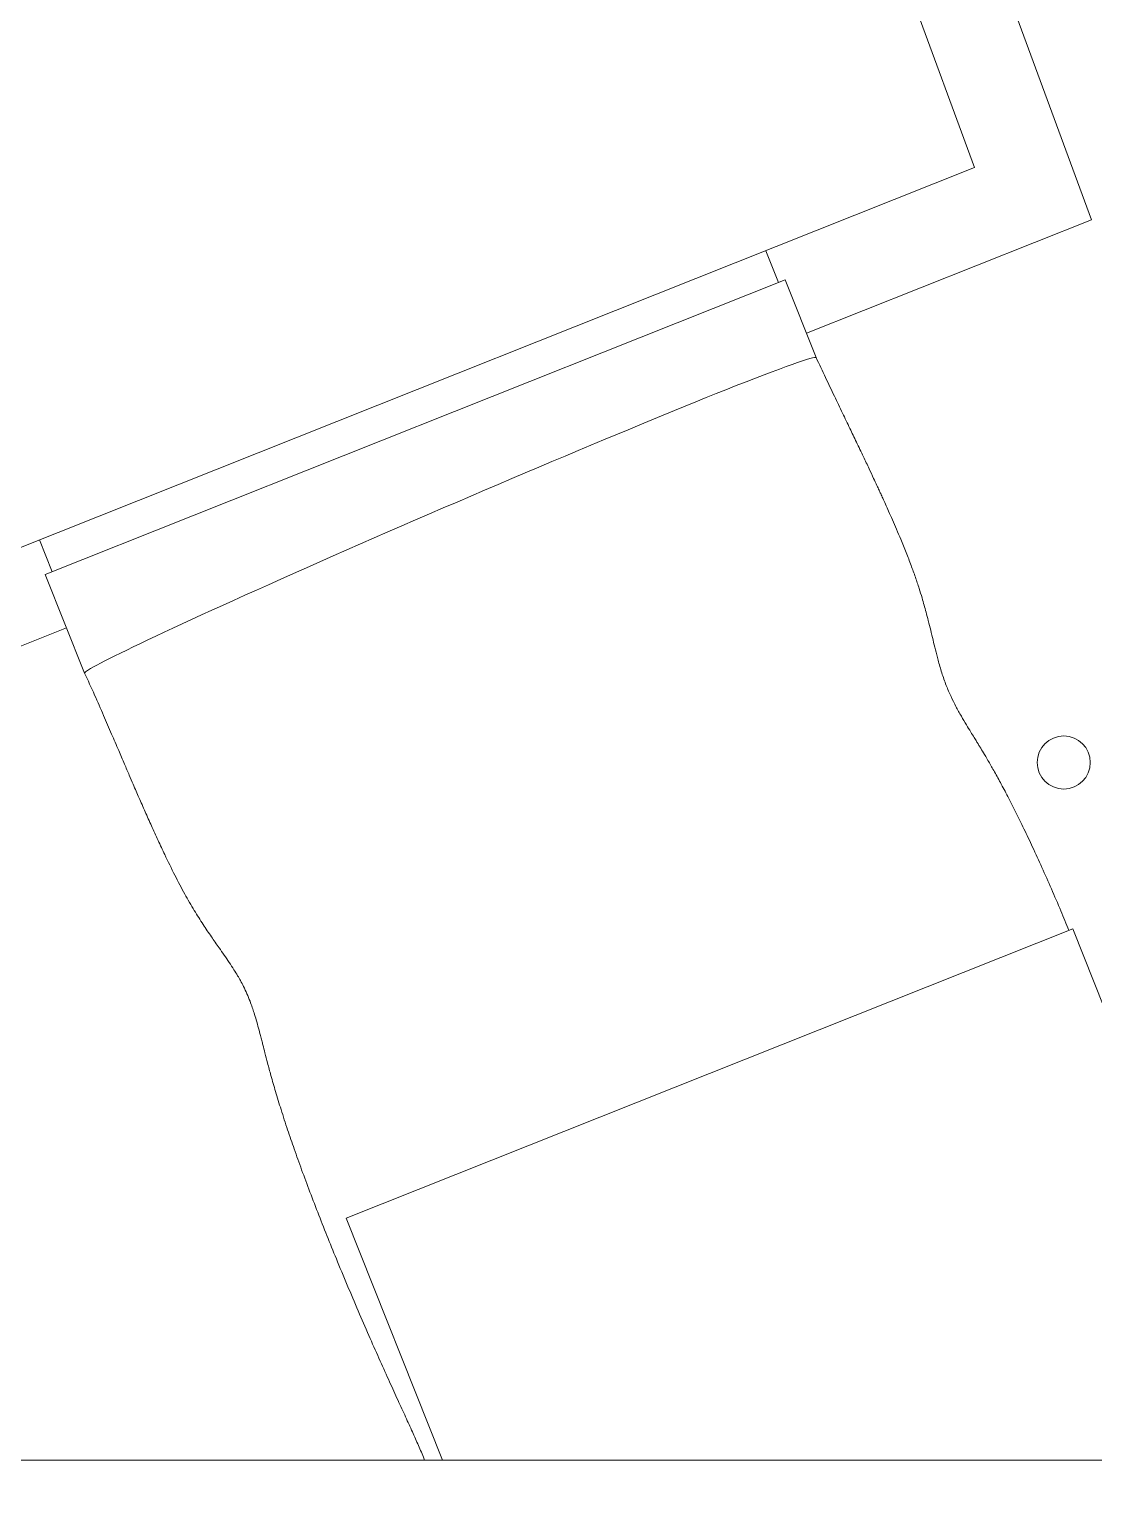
# Model space of a CAD drawing. Extents: x -2187 to 96136, y -11110 to 52208.
# Drawn here: x 31438 to 31880, y 18704 to 19308 of the extents above; entities that cross this region are included whole.
import ezdxf

# ---------------------------------------------------------------- set-up
doc = ezdxf.new("R2010")
doc.units = 0
doc.header["$LTSCALE"] = 1000
doc.header["$MEASUREMENT"] = 0
doc.linetypes.add('ACAD_ISO02W100', pattern=[15, 12, -3])
doc.layers.add('洗衣房设备', color=4, linetype='Continuous')
doc.styles.add('HZHT', font='hztxt_e.shx', dxfattribs={"width": 1.5, "bigfont": 'hztxt.shx'})
doc.dimstyles.new('75', dxfattribs={"dimscale": 100, "dimtxt": 3, "dimasz": 1, "dimexe": 1, "dimexo": 1, "dimgap": 0.2, "dimtad": 1, "dimdec": 0, "dimrnd": 10, "dimzin": 0, "dimdsep": 46, "dimtxsty": 'HZHT', "dimblk1": 'ARCHTICK', "dimblk2": 'ARCHTICK', "dimsah": 1, "dimcen": 1, "dimdle": 0.5, "dimclrd": 1, "dimclre": 1, "dimadec": 0, "dimazin": 0, "dimtfac": 1, "dimtdec": 0, "dimtix": 1, "dimtmove": 2, "dimatfit": 3, "dimfxl": 0, "dimtolj": 1, "dimtzin": 0, "dimarcsym": 0})

# ---------------------------------------------------------------- blocks, each defined once
blk = doc.blocks.new('_ArchTick')
at = {"color": 0, "linetype": 'ByBlock', "const_width": 0.4}
blk.add_lwpolyline([(-0.5, -0.5), (0.5, 0.5)], dxfattribs=at)

msp = doc.modelspace()

# ---------------------------------------------------------------- linework, layer by layer
at = {"color": 7, "linetype": 'Continuous', "lineweight": 15}
for p, q in [((31801.49, 19438.994), (31878.54, 19229.348)), ((31830.109, 19250.967), (31770.631, 19412.804)), ((31434.078, 19093.293), (31830.109, 19250.967)), ((31878.54, 19229.348), (31760.476, 19182.342)), ((31748.86, 19203.41), (31743.633, 19216.537)), ((31751.647, 19204.52), (31691.941, 19180.749)), ((31764.498, 19172.242), (31751.647, 19204.52)), ((31691.941, 19180.749), (31445.053, 19082.454)), ((31442.614, 19096.691), (31447.84, 19083.563)), ((31445.053, 19082.454), (31461.345, 19041.533)), ((31453.882, 19060.276), (31411.874, 19043.551)), ((31569.776, 18815.707), (31870.794, 18935.558)), ((31958.41, 18715.501), (31870.794, 18935.558)), ((31569.776, 18815.707), (31609.673, 18715.501)), ((32315.097, 18715.501), (31315.097, 18715.501))]:
    msp.add_line(p, q, dxfattribs=at)
msp.add_circle((31867.097, 19004.501), 11, dxfattribs=at)
for start_param, end_param in [(-0.0006808, 0.7077863), (0.7077863, 3.1430845)]:
    msp.add_ellipse((31612.921, 19106.888), major_axis=(151.575, 65.357), ratio=0.0241359, start_param=start_param, end_param=end_param, dxfattribs=at)
for points, knots in [([(31869.259, 18934.947), (31868.143, 18937.644), (31865.765, 18943.389), (31862.019, 18952.081), (31858.129, 18960.885), (31854.335, 18969.194), (31850.745, 18976.795), (31847.307, 18983.811), (31844.043, 18990.21), (31840.956, 18996.013), (31838.208, 19000.975), (31835.865, 19005.059), (31833.95, 19008.296), (31832.578, 19010.568), (31831.634, 19012.118), (31830.861, 19013.383), (31829.853, 19015.026), (31828.443, 19017.328), (31826.653, 19020.277), (31824.576, 19023.792), (31822.419, 19027.668), (31820.275, 19031.949), (31818.286, 19036.585), (31816.519, 19041.62), (31815.089, 19046.594), (31813.93, 19051.147), (31812.932, 19055.274), (31811.965, 19059.291), (31811.01, 19063.139), (31810.105, 19066.607), (31809.246, 19069.734), (31808.298, 19073.006), (31807.111, 19076.852), (31805.606, 19081.361), (31803.81, 19086.305), (31801.771, 19091.567), (31799.739, 19096.546), (31797.818, 19101.09), (31796.149, 19104.942), (31794.617, 19108.412), (31793.289, 19111.378), (31792.184, 19113.816), (31791.312, 19115.728), (31790.507, 19117.482), (31789.537, 19119.584), (31788.161, 19122.542), (31786.294, 19126.521), (31783.913, 19131.544), (31781.243, 19137.127), (31778.349, 19143.151), (31775.299, 19149.489), (31771.93, 19156.506), (31768.265, 19164.189), (31765.786, 19169.489), (31764.494, 19172.25)], [0, 0, 0, 0, 0.0336706, 0.0717341, 0.1091639, 0.1444822, 0.1766496, 0.2055024, 0.2339304, 0.2591671, 0.2817717, 0.3007982, 0.316064, 0.3275596, 0.3327306, 0.3372735, 0.3445054, 0.3548255, 0.368208, 0.3842657, 0.4020483, 0.4195491, 0.4391441, 0.4604063, 0.4813714, 0.4983408, 0.5142391, 0.5300054, 0.545681, 0.5596452, 0.5710842, 0.5828667, 0.5986487, 0.6172192, 0.6373397, 0.6589107, 0.6818574, 0.6989467, 0.7154201, 0.7299704, 0.7424403, 0.7527087, 0.7606868, 0.7665435, 0.7747982, 0.7873, 0.8041429, 0.8254198, 0.8512109, 0.8751314, 0.901985, 0.931763, 0.9644429, 1, 1, 1, 1]), ([(31461.348, 19041.525), (31462.73, 19038.511), (31465.397, 19032.692), (31469.098, 19024.24), (31472.414, 19016.563), (31475.286, 19009.854), (31477.72, 19004.167), (31479.717, 18999.511), (31481.325, 18995.78), (31482.663, 18992.69), (31483.885, 18989.884), (31485.138, 18987.02), (31486.853, 18983.125), (31489.059, 18978.179), (31491.749, 18972.27), (31494.949, 18965.428), (31498.589, 18957.97), (31502.647, 18950.23), (31506.597, 18943.426), (31510.313, 18937.554), (31513.763, 18932.436), (31516.702, 18928.231), (31519.165, 18924.718), (31521.237, 18921.707), (31523.115, 18918.853), (31524.675, 18916.318), (31525.985, 18914.031), (31527.292, 18911.55), (31528.629, 18908.702), (31529.827, 18905.771), (31530.786, 18903.124), (31531.637, 18900.544), (31532.505, 18897.675), (31533.373, 18894.562), (31534.13, 18891.695), (31534.721, 18889.406), (31535.344, 18886.965), (31536.134, 18883.87), (31537.227, 18879.675), (31538.659, 18874.4), (31540.507, 18867.958), (31542.815, 18860.397), (31545.401, 18852.439), (31548.255, 18844.125), (31551.336, 18835.545), (31554.752, 18826.392), (31558.416, 18816.888), (31562.227, 18807.272), (31566.334, 18797.166), (31570.676, 18786.736), (31575.188, 18776.143), (31579.554, 18766.107), (31583.704, 18756.731), (31587.563, 18748.17), (31591.092, 18740.46), (31594.26, 18733.571), (31597.102, 18727.34), (31599.668, 18721.533), (31601.341, 18717.642), (31602.141, 18715.64), (31602.197, 18715.501)], [0, 0, 0, 0, 0.0278532, 0.0537636, 0.0772392, 0.0979405, 0.1150063, 0.1292186, 0.1405382, 0.1491447, 0.1574424, 0.1661781, 0.1753304, 0.1930978, 0.2115637, 0.2297434, 0.2563644, 0.2810851, 0.3030131, 0.3223651, 0.339431, 0.3550116, 0.3652237, 0.3755901, 0.3856764, 0.3938805, 0.4005146, 0.4081188, 0.4176, 0.4269547, 0.4347036, 0.4413082, 0.449758, 0.4598025, 0.4683739, 0.4746525, 0.4796759, 0.4894272, 0.5018629, 0.5172598, 0.5370711, 0.5591002, 0.5838389, 0.6071138, 0.6327628, 0.6605462, 0.6896265, 0.7190764, 0.748439, 0.7823659, 0.8149913, 0.8458218, 0.874488, 0.9008879, 0.9244777, 0.9455552, 0.9645239, 0.981932, 0.9987435, 1, 1, 1, 1])]:
    msp.add_open_spline(points, degree=3, knots=knots, dxfattribs=at)

# ---------------------------------------------------------------- leaders
at = {"layer": '洗衣房设备', "color": 2, "linetype": 'ACAD_ISO02W100', "ltscale": 750, "annotation_type": 0, "has_hookline": 1, "hookline_direction": 0, "text_width": 1258.333, "horizontal_direction": (-1, 0, 0)}
msp.add_leader([(32604.844, 18747.704), (31600.564, 18034.845), (31550.564, 18034.845)], dimstyle='75', override={"dimscale": 50, "dimgap": 0.2, "dimtad": 0, "dimfxl": 0.5, "dimfxlon": 1}, dxfattribs=at)

doc.saveas('drawing.dxf')
